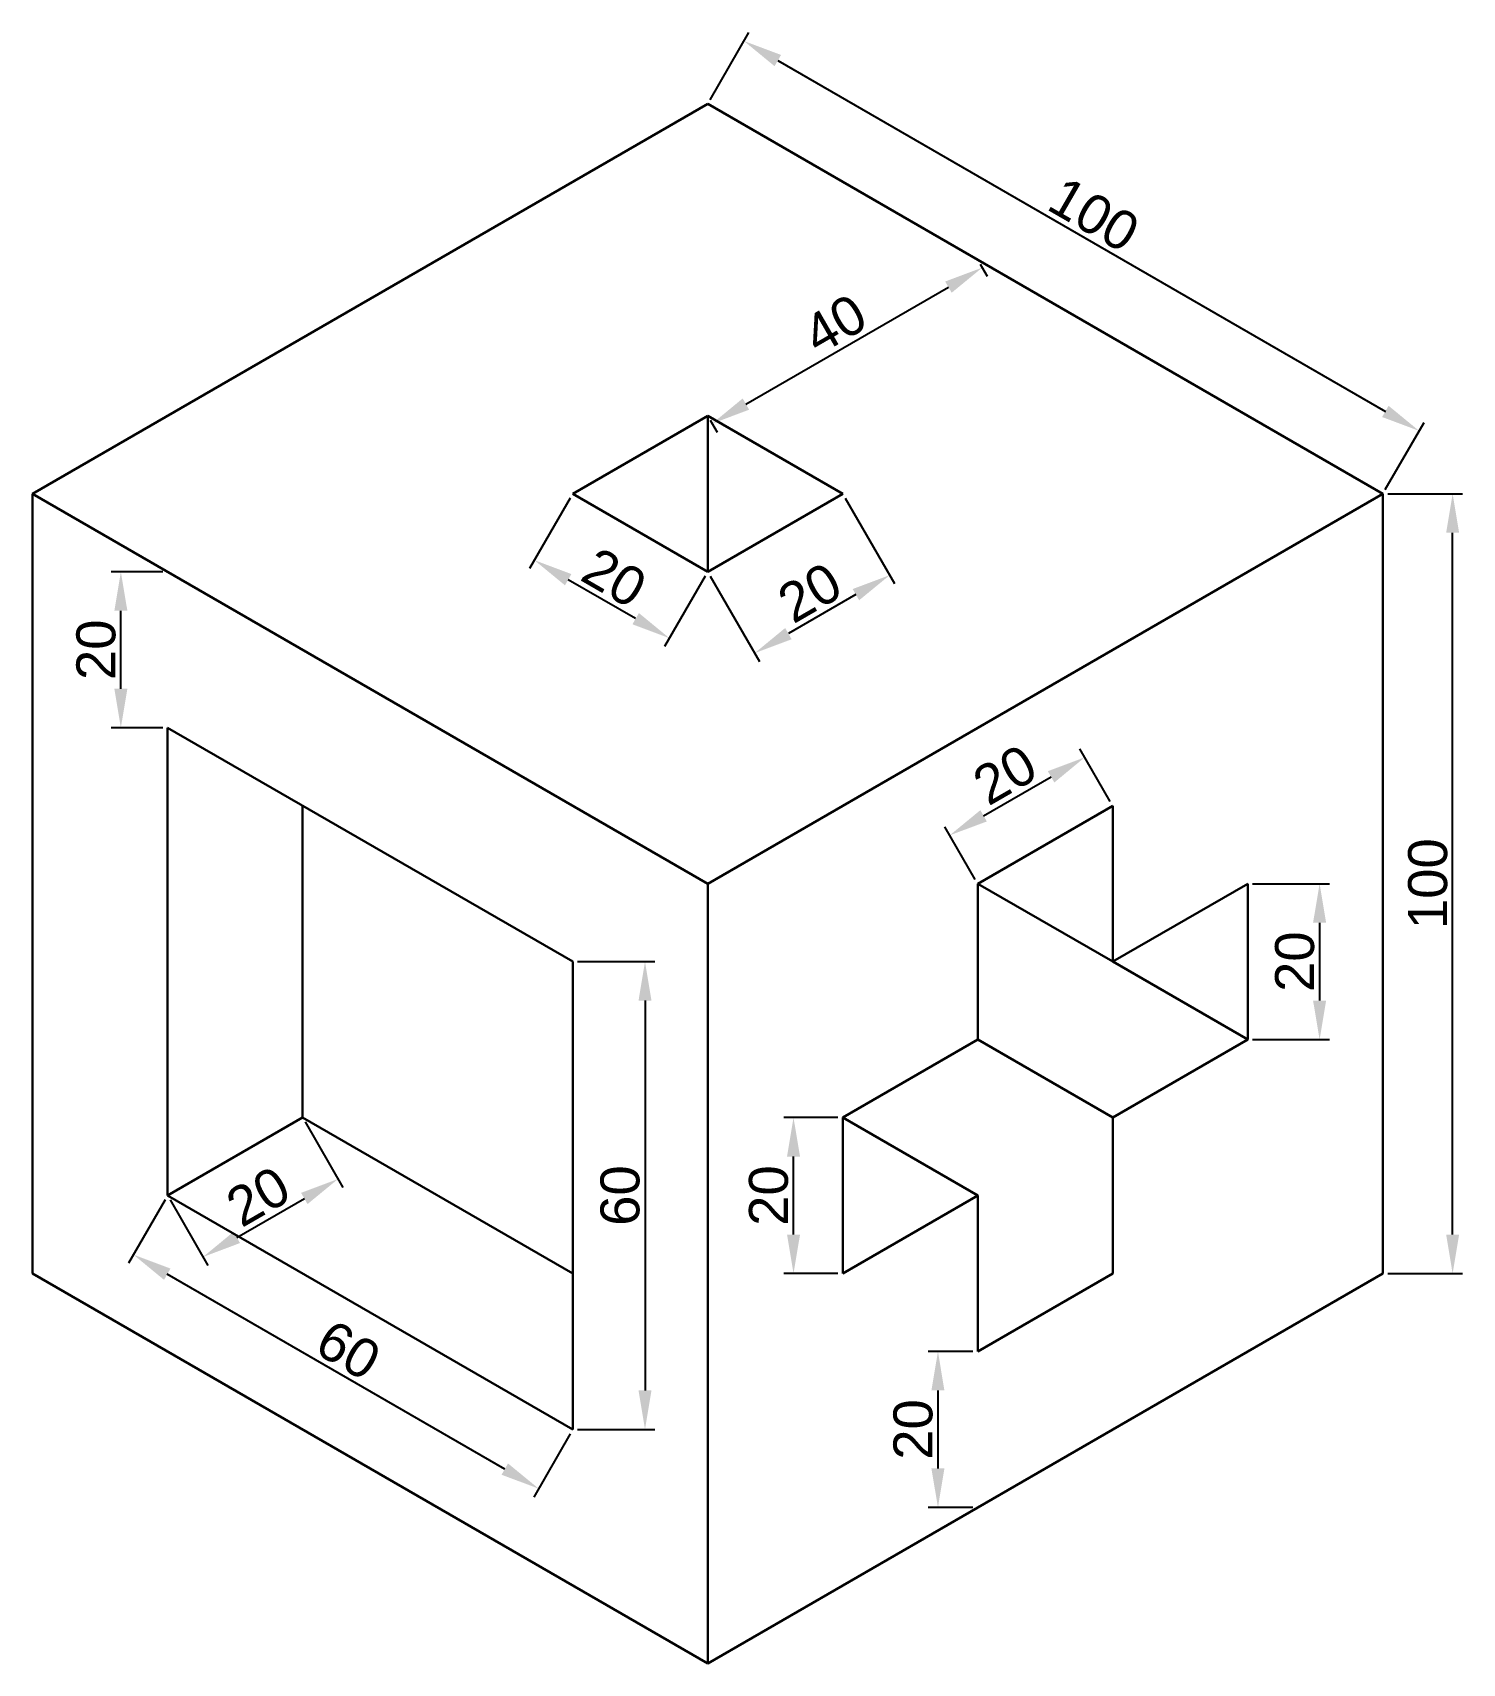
# Model space of a CAD drawing. Header units: millimetres. Extents: x 294 to 478, y 149 to 358.
import ezdxf

# ---------------------------------------------------------------- set-up
doc = ezdxf.new("R2010")
doc.units = ezdxf.units.MM
doc.layers.add('Dimensions', color=94, linetype='Continuous')
doc.layers.add('Figura', color=7, linetype='Continuous', lineweight=30)
doc.styles.get("Standard").update_dxf_attribs({"font": 'arial.ttf'})
doc.dimstyles.new('ISO-25', dxfattribs={"dimtxt": 2.5, "dimasz": 2.5, "dimexe": 1.25, "dimexo": 0.625, "dimtad": 1, "dimtxsty": 'Standard', "dimcen": 2.5, "dimadec": 0, "dimazin": 0, "dimtfac": 1, "dimtmove": 0, "dimatfit": 3, "dimfxl": 1, "dimarcsym": 0})

# ---------------------------------------------------------------- blocks, each defined once
blk = doc.blocks.new('*D11')
at = {"layer": 'Defpoints', "color": 0, "transparency": 16777216}
for p in [(381.08, 348.74), (472.35, 306.81), (467.69, 298.74)]:
    blk.add_point(p, dxfattribs=at)
at = {"layer": 'Dimensions', "color": 0, "lineweight": -2, "transparency": 16777216}
for p, q in [((381.4, 349.28), (386.37, 357.89)), ((390.07, 354.31), (468.02, 309.31)), ((468, 299.28), (472.97, 307.89))]:
    blk.add_line(p, q, dxfattribs=at)
at = {"layer": 'Dimensions', "color": 0, "transparency": 16777216}
for points in [[(390.49, 355.03), (389.66, 353.59), (385.74, 356.81)], [(468.43, 310.03), (467.6, 308.59), (472.35, 306.81)]]:
    blk.add_solid(points, dxfattribs=at)
at = {"layer": 'Dimensions', "color": 0, "transparency": 16777216, "insert": (430.63, 334.56), "char_height": 5, "attachment_point": 5, "rotation": 330}
blk.add_mtext('100', dxfattribs=at)
blk = doc.blocks.new('*D12')
at = {"layer": 'Defpoints', "color": 0, "transparency": 16777216}
for p in [(467.69, 298.74), (476.64, 298.74), (467.69, 198.74)]:
    blk.add_point(p, dxfattribs=at)
at = {"layer": 'Dimensions', "color": 0, "lineweight": -2, "transparency": 16777216}
for p, q in [((468.31, 298.74), (477.89, 298.74)), ((476.64, 203.74), (476.64, 293.74)), ((468.31, 198.74), (477.89, 198.74))]:
    blk.add_line(p, q, dxfattribs=at)
at = {"layer": 'Dimensions', "color": 0, "transparency": 16777216}
for points in [[(475.81, 293.74), (477.48, 293.74), (476.64, 298.74)], [(475.81, 203.74), (477.48, 203.74), (476.64, 198.74)]]:
    blk.add_solid(points, dxfattribs=at)
at = {"layer": 'Dimensions', "color": 0, "transparency": 16777216, "insert": (473.47, 248.74), "char_height": 5, "attachment_point": 5, "rotation": 90}
blk.add_mtext('100', dxfattribs=at)
blk = doc.blocks.new('*D13')
at = {"layer": 'Defpoints', "color": 0, "transparency": 16777216}
for p in [(429.46, 264.95), (433.05, 258.74), (415.73, 248.74)]:
    blk.add_point(p, dxfattribs=at)
at = {"layer": 'Dimensions', "color": 0, "lineweight": -2, "transparency": 16777216}
for p, q in [((432.73, 259.28), (428.84, 266.03)), ((416.47, 257.45), (425.13, 262.45)), ((415.41, 249.28), (411.52, 256.03))]:
    blk.add_line(p, q, dxfattribs=at)
at = {"layer": 'Dimensions', "color": 0, "transparency": 16777216}
for points in [[(424.72, 263.17), (425.55, 261.72), (429.46, 264.95)], [(416.06, 258.17), (416.89, 256.72), (412.14, 254.95)]]:
    blk.add_solid(points, dxfattribs=at)
at = {"layer": 'Dimensions', "color": 0, "transparency": 16777216, "insert": (419.21, 262.7), "char_height": 5, "attachment_point": 5, "rotation": 30}
blk.add_mtext('20', dxfattribs=at)
blk = doc.blocks.new('*D14')
at = {"layer": 'Defpoints', "color": 0, "transparency": 16777216}
for p in [(450.37, 248.74), (450.37, 228.74), (459.58, 228.74)]:
    blk.add_point(p, dxfattribs=at)
at = {"layer": 'Dimensions', "color": 0, "lineweight": -2, "transparency": 16777216}
for p, q in [((450.99, 248.74), (460.83, 248.74)), ((459.58, 243.74), (459.58, 233.74)), ((450.99, 228.74), (460.83, 228.74))]:
    blk.add_line(p, q, dxfattribs=at)
at = {"layer": 'Dimensions', "color": 0, "transparency": 16777216}
for points in [[(458.74, 243.74), (460.41, 243.74), (459.58, 248.74)], [(458.74, 233.74), (460.41, 233.74), (459.58, 228.74)]]:
    blk.add_solid(points, dxfattribs=at)
at = {"layer": 'Dimensions', "color": 0, "transparency": 16777216, "insert": (456.4, 238.74), "char_height": 5, "attachment_point": 5, "rotation": 90}
blk.add_mtext('20', dxfattribs=at)
blk = doc.blocks.new('*D16')
at = {"layer": 'Defpoints', "color": 0, "transparency": 16777216}
for p in [(392.09, 218.74), (398.4, 218.74), (398.4, 198.74)]:
    blk.add_point(p, dxfattribs=at)
at = {"layer": 'Dimensions', "color": 0, "lineweight": -2, "transparency": 16777216}
for p, q in [((397.78, 218.74), (390.84, 218.74)), ((392.09, 203.74), (392.09, 213.74)), ((397.78, 198.74), (390.84, 198.74))]:
    blk.add_line(p, q, dxfattribs=at)
at = {"layer": 'Dimensions', "color": 0, "transparency": 16777216}
for points in [[(391.26, 213.74), (392.93, 213.74), (392.09, 218.74)], [(391.26, 203.74), (392.93, 203.74), (392.09, 198.74)]]:
    blk.add_solid(points, dxfattribs=at)
at = {"layer": 'Dimensions', "color": 0, "transparency": 16777216, "insert": (388.91, 208.74), "char_height": 5, "attachment_point": 5, "rotation": 90}
blk.add_mtext('20', dxfattribs=at)
blk = doc.blocks.new('*D17')
at = {"layer": 'Defpoints', "color": 0, "transparency": 16777216}
for p in [(398.4, 298.74), (381.08, 288.74), (387.11, 278.31)]:
    blk.add_point(p, dxfattribs=at)
at = {"layer": 'Dimensions', "color": 0, "lineweight": -2, "transparency": 16777216}
for p, q in [((398.72, 298.2), (405.05, 287.23)), ((381.4, 288.2), (387.73, 277.23)), ((400.1, 285.81), (391.44, 280.81))]:
    blk.add_line(p, q, dxfattribs=at)
at = {"layer": 'Dimensions', "color": 0, "transparency": 16777216}
for points in [[(399.68, 286.53), (400.51, 285.09), (404.43, 288.31)], [(391.02, 281.53), (391.85, 280.09), (387.11, 278.31)]]:
    blk.add_solid(points, dxfattribs=at)
at = {"layer": 'Dimensions', "color": 0, "transparency": 16777216, "insert": (394.18, 286.06), "char_height": 5, "attachment_point": 5, "rotation": 30}
blk.add_mtext('20', dxfattribs=at)
blk = doc.blocks.new('*D18')
at = {"layer": 'Defpoints', "color": 0, "transparency": 16777216}
for p in [(363.76, 298.74), (358.85, 290.23), (381.08, 288.74)]:
    blk.add_point(p, dxfattribs=at)
at = {"layer": 'Dimensions', "color": 0, "lineweight": -2, "transparency": 16777216}
for p, q in [((363.45, 298.2), (358.23, 289.15)), ((371.84, 282.73), (363.18, 287.73)), ((380.77, 288.2), (375.55, 279.15))]:
    blk.add_line(p, q, dxfattribs=at)
at = {"layer": 'Dimensions', "color": 0, "transparency": 16777216}
for points in [[(363.6, 288.45), (362.77, 287.01), (358.85, 290.23)], [(372.26, 283.45), (371.43, 282.01), (376.17, 280.23)]]:
    blk.add_solid(points, dxfattribs=at)
at = {"layer": 'Dimensions', "color": 0, "transparency": 16777216, "insert": (369.1, 287.98), "char_height": 5, "attachment_point": 5, "rotation": 330}
blk.add_mtext('20', dxfattribs=at)
blk = doc.blocks.new('*D19')
at = {"layer": 'Defpoints', "color": 0, "transparency": 16777216}
for p in [(363.76, 238.74), (363.76, 178.74), (373.04, 178.74)]:
    blk.add_point(p, dxfattribs=at)
at = {"layer": 'Dimensions', "color": 0, "lineweight": -2, "transparency": 16777216}
for p, q in [((364.39, 238.74), (374.29, 238.74)), ((373.04, 233.74), (373.04, 183.74)), ((364.39, 178.74), (374.29, 178.74))]:
    blk.add_line(p, q, dxfattribs=at)
at = {"layer": 'Dimensions', "color": 0, "transparency": 16777216}
for points in [[(372.21, 233.74), (373.87, 233.74), (373.04, 238.74)], [(372.21, 183.74), (373.87, 183.74), (373.04, 178.74)]]:
    blk.add_solid(points, dxfattribs=at)
at = {"layer": 'Dimensions', "color": 0, "transparency": 16777216, "insert": (369.86, 208.74), "char_height": 5, "attachment_point": 5, "rotation": 90}
blk.add_mtext('60', dxfattribs=at)
blk = doc.blocks.new('*D20')
at = {"layer": 'Defpoints', "color": 0, "transparency": 16777216}
for p in [(311.8, 208.74), (307.42, 201.16), (363.76, 178.74)]:
    blk.add_point(p, dxfattribs=at)
at = {"layer": 'Dimensions', "color": 0, "lineweight": -2, "transparency": 16777216}
for p, q in [((311.49, 208.2), (306.8, 200.07)), ((355.06, 173.66), (311.75, 198.66)), ((363.45, 178.2), (358.76, 170.07))]:
    blk.add_line(p, q, dxfattribs=at)
at = {"layer": 'Dimensions', "color": 0, "transparency": 16777216}
for points in [[(312.17, 199.38), (311.34, 197.93), (307.42, 201.16)], [(355.47, 174.38), (354.64, 172.93), (359.39, 171.16)]]:
    blk.add_solid(points, dxfattribs=at)
at = {"layer": 'Dimensions', "color": 0, "transparency": 16777216, "insert": (334.99, 188.91), "char_height": 5, "attachment_point": 5, "rotation": 330}
blk.add_mtext('60', dxfattribs=at)
blk = doc.blocks.new('*D21')
at = {"layer": 'Defpoints', "color": 0, "transparency": 16777216}
for p in [(329.12, 218.74), (333.67, 210.87), (311.8, 208.74)]:
    blk.add_point(p, dxfattribs=at)
at = {"layer": 'Dimensions', "color": 0, "lineweight": -2, "transparency": 16777216}
for p, q in [((329.44, 218.2), (334.29, 209.79)), ((312.11, 208.2), (316.97, 199.79)), ((320.68, 203.37), (329.34, 208.37))]:
    blk.add_line(p, q, dxfattribs=at)
at = {"layer": 'Dimensions', "color": 0, "transparency": 16777216}
for points in [[(328.92, 209.09), (329.75, 207.65), (333.67, 210.87)], [(320.26, 204.09), (321.09, 202.65), (316.35, 200.87)]]:
    blk.add_solid(points, dxfattribs=at)
at = {"layer": 'Dimensions', "color": 0, "transparency": 16777216, "insert": (323.42, 208.62), "char_height": 5, "attachment_point": 5, "rotation": 30}
blk.add_mtext('20', dxfattribs=at)
blk = doc.blocks.new('*D22')
at = {"layer": 'Defpoints', "color": 0, "transparency": 16777216}
for p in [(305.8, 288.74), (311.8, 288.74), (311.8, 268.74)]:
    blk.add_point(p, dxfattribs=at)
at = {"layer": 'Dimensions', "color": 0, "lineweight": -2, "transparency": 16777216}
for p, q in [((311.18, 288.74), (304.55, 288.74)), ((305.8, 273.74), (305.8, 283.74)), ((311.18, 268.74), (304.55, 268.74))]:
    blk.add_line(p, q, dxfattribs=at)
at = {"layer": 'Dimensions', "color": 0, "transparency": 16777216}
for points in [[(304.97, 283.74), (306.64, 283.74), (305.8, 288.74)], [(304.97, 273.74), (306.64, 273.74), (305.8, 268.74)]]:
    blk.add_solid(points, dxfattribs=at)
at = {"layer": 'Dimensions', "color": 0, "transparency": 16777216, "insert": (302.63, 278.74), "char_height": 5, "attachment_point": 5, "rotation": 90}
blk.add_mtext('20', dxfattribs=at)
blk = doc.blocks.new('*D23')
at = {"layer": 'Defpoints', "color": 0, "transparency": 16777216}
for p in [(415.73, 188.74), (410.62, 168.74), (415.73, 168.74)]:
    blk.add_point(p, dxfattribs=at)
at = {"layer": 'Dimensions', "color": 0, "lineweight": -2, "transparency": 16777216}
for p, q in [((415.1, 188.74), (409.37, 188.74)), ((410.62, 183.74), (410.62, 173.74)), ((415.1, 168.74), (409.37, 168.74))]:
    blk.add_line(p, q, dxfattribs=at)
at = {"layer": 'Dimensions', "color": 0, "transparency": 16777216}
for points in [[(409.78, 183.74), (411.45, 183.74), (410.62, 188.74)], [(409.78, 173.74), (411.45, 173.74), (410.62, 168.74)]]:
    blk.add_solid(points, dxfattribs=at)
at = {"layer": 'Dimensions', "color": 0, "transparency": 16777216, "insert": (407.44, 178.74), "char_height": 5, "attachment_point": 5, "rotation": 90}
blk.add_mtext('20', dxfattribs=at)
blk = doc.blocks.new('*D24')
at = {"layer": 'Defpoints', "color": 0, "transparency": 16777216}
for p in [(415.73, 328.74), (416.3, 327.75), (381.08, 308.74)]:
    blk.add_point(p, dxfattribs=at)
at = {"layer": 'Dimensions', "color": 0, "lineweight": -2, "transparency": 16777216}
for p, q in [((416.04, 328.2), (416.92, 326.67)), ((385.99, 310.25), (411.97, 325.25)), ((381.4, 308.2), (382.28, 306.67))]:
    blk.add_line(p, q, dxfattribs=at)
at = {"layer": 'Dimensions', "color": 0, "transparency": 16777216}
for points in [[(411.55, 325.97), (412.38, 324.53), (416.3, 327.75)], [(385.57, 310.97), (386.4, 309.53), (381.66, 307.75)]]:
    blk.add_solid(points, dxfattribs=at)
at = {"layer": 'Dimensions', "color": 0, "transparency": 16777216, "insert": (397.39, 320.5), "char_height": 5, "attachment_point": 5, "rotation": 30}
blk.add_mtext('40', dxfattribs=at)

msp = doc.modelspace()

# ---------------------------------------------------------------- linework, layer by layer
at = {"layer": 'Figura'}
for p, q in [((294.482, 298.74), (381.084, 348.74)), ((381.084, 348.74), (467.687, 298.74)), ((363.764, 298.74), (381.084, 308.74)), ((381.084, 308.74), (398.405, 298.74)), ((381.084, 308.74), (381.084, 288.74)), ((294.482, 198.74), (294.482, 298.74)), ((294.482, 298.74), (381.084, 248.74)), ((381.084, 288.74), (363.764, 298.74)), ((467.687, 298.74), (381.084, 248.74)), ((398.405, 298.74), (381.084, 288.74)), ((467.687, 198.74), (467.687, 298.74)), ((311.802, 268.74), (363.764, 238.74)), ((311.802, 208.74), (311.802, 268.74)), ((329.123, 218.74), (329.123, 258.74)), ((415.725, 248.74), (433.046, 258.74)), ((433.046, 258.74), (433.046, 248.74)), ((381.084, 248.74), (381.084, 148.74)), ((415.725, 238.74), (415.725, 248.74)), ((433.046, 238.74), (415.725, 248.74)), ((433.046, 248.74), (433.046, 238.74)), ((433.046, 238.74), (450.366, 248.74)), ((450.366, 248.74), (450.366, 228.74)), ((363.764, 238.74), (363.764, 178.74)), ((415.725, 238.74), (415.725, 228.74)), ((450.366, 228.74), (433.046, 238.74)), ((415.725, 228.74), (398.405, 218.74)), ((433.046, 218.74), (415.725, 228.74)), ((433.046, 218.74), (450.366, 228.74)), ((311.802, 208.74), (329.123, 218.74)), ((329.123, 218.74), (363.764, 198.74)), ((398.405, 198.74), (398.405, 218.74)), ((415.725, 208.74), (398.405, 218.74)), ((433.046, 208.74), (433.046, 218.74)), ((363.764, 178.74), (311.802, 208.74)), ((415.725, 208.74), (398.405, 198.74)), ((415.725, 198.74), (415.725, 208.74)), ((433.046, 208.74), (433.046, 198.74)), ((381.084, 148.74), (294.482, 198.74)), ((381.084, 148.74), (467.687, 198.74)), ((415.725, 188.74), (415.725, 198.74)), ((415.725, 188.74), (433.046, 198.74))]:
    msp.add_line(p, q, dxfattribs=at)

# ---------------------------------------------------------------- dimensions: what is measured, and where the dimension line sits
at = {"layer": 'Dimensions'}
for p1, p2, distance, picture, middle in [((381.084, 348.74), (467.687, 298.74), 9.319, '*D11', (430.634, 334.563)), ((381.084, 308.74), (415.725, 328.74), -1.145, '*D24', (397.389, 320.5)), ((381.084, 288.74), (363.764, 298.74), 9.824, '*D18', (369.101, 287.984)), ((398.405, 298.74), (381.084, 288.74), 12.046, '*D17', (394.179, 286.06)), ((415.725, 248.74), (433.046, 258.74), 7.167, '*D13', (419.214, 262.699)), ((311.802, 208.74), (329.123, 218.74), -9.087, '*D21', (323.417, 208.623)), ((363.764, 178.74), (311.802, 208.74), 8.757, '*D20', (334.994, 188.908))]:
    dim = msp.add_aligned_dim(p1=p1, p2=p2, distance=distance, dimstyle='ISO-25', override={"dimtxt": 5, "dimasz": 5}, dxfattribs=at)
    dim.commit()
    dim.dimension.update_dxf_attribs({"geometry": picture, "text_midpoint": middle})
for base, p1, p2, picture, middle in [((476.644, 298.74), (467.687, 198.74), (467.687, 298.74), '*D12', (473.467, 248.74)), ((305.803, 288.74), (311.802, 268.74), (311.802, 288.74), '*D22', (302.626, 278.74)), ((459.575, 228.74), (450.366, 248.74), (450.366, 228.74), '*D14', (456.397, 238.74)), ((373.039, 178.74), (363.764, 238.74), (363.764, 178.74), '*D19', (369.861, 208.74)), ((392.093, 218.74), (398.405, 198.74), (398.405, 218.74), '*D16', (388.915, 208.74)), ((410.617, 168.74), (415.725, 188.74), (415.725, 168.74), '*D23', (407.439, 178.74))]:
    dim = msp.add_linear_dim(base=base, p1=p1, p2=p2, angle=90, dimstyle='ISO-25', override={"dimtxt": 5, "dimasz": 5}, dxfattribs=at)
    dim.commit()
    dim.dimension.update_dxf_attribs({"geometry": picture, "text_midpoint": middle})

doc.saveas('drawing.dxf')
